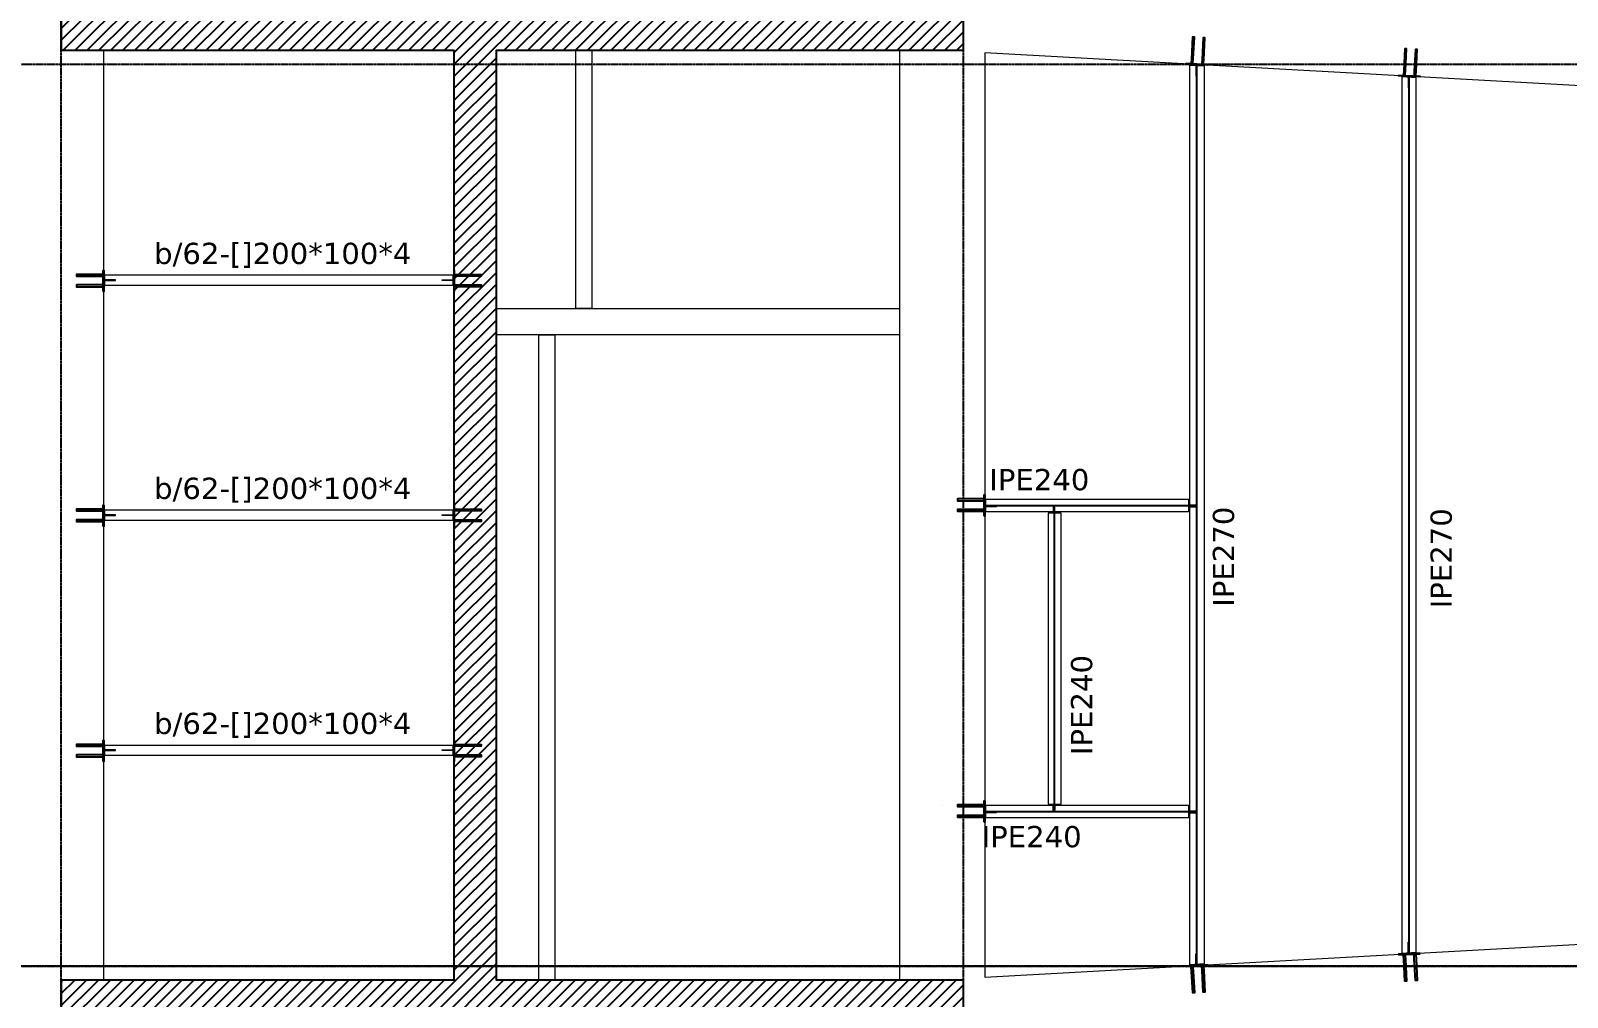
# Model space of a CAD drawing. Header units: millimetres. Extents: x -6598 to 74598, y -11659 to 33736.
# Drawn here: x 8212 to 22690, y 8208 to 17314 of the extents above; entities that cross this region are included whole.
import ezdxf
from ezdxf.enums import TextEntityAlignment as Align

# ---------------------------------------------------------------- set-up
doc = ezdxf.new("R2010")
doc.units = ezdxf.units.MM
doc.header["$LTSCALE"] = 0.95
doc.linetypes.add('DXK_LINE_DOT3', pattern=[5.9187, 2.979, -0.9799, 0.9799, -0.9799])
for name, color, linetype, lineweight in [('E_TEXTO', 3, 'Continuous', 9), ('E_VIGAS', 5, 'Continuous', 9), ('E_VIGAS-3', 5, 'Continuous', 25), ('HCB-VIGAS', 4, 'Continuous', 15), ('HCB_ALMA', 255, 'Continuous', 5), ('HCB_VIGAS', 4, 'Continuous', 15)]:
    doc.layers.add(name, color=color, linetype=linetype, lineweight=lineweight)
for name, color, linetype in [('HCB-ACH_PANT', 253, 'Continuous'), ('HCB-EJES', 1, 'Continuous'), ('HCB-PLATINAS', 5, 'Continuous'), ('HCB_PANTALLAS', 6, 'Continuous')]:
    doc.layers.add(name, color=color, linetype=linetype)
doc.styles.add('VERDANA', font='verdana.ttf')

msp = doc.modelspace()

# ---------------------------------------------------------------- hatches: boundary and pattern name
at = {"layer": 'HCB-ACH_PANT'}
h = msp.add_hatch(dxfattribs=at)
h.set_pattern_fill('ANSI31', color=256, scale=25)
h.set_pattern_definition([(45, (-21179.4, -55448.73), (-56.1266, 56.1266), [])])
h.paths.add_polyline_path([(8500.2, 8370.2), (8500.2, 7870.2), (17000.2, 7870.2), (17000.2, 8370.2), (12600.2, 8370.2), (12600.2, 17130.2), (17000.2, 17130.2), (17000.2, 17630.2), (8500.2, 17630.2), (8500.2, 17130.2), (12200.2, 17130.2), (12200.2, 8370.2)])

# ---------------------------------------------------------------- linework, layer by layer
at = {"layer": 'E_VIGAS', "color": 30, "true_color": 0xf26722}
for p, q in [((12600, 14697.8), (16400, 14697.9)), ((16400, 14447.9), (12600, 14447.8))]:
    msp.add_line(p, q, dxfattribs=at)
for points in [[(8900.9, 8370.2), (8900.9, 17130.2)], [(13500.1, 17127.8), (13500.1, 14697.8), (13350.1, 14697.8), (13350.1, 17127.8)], [(16401.2, 8370.2), (16401.2, 8370.2), (16401.2, 17130.2), (16401.2, 17130.2)], [(17201.2, 8397.2), (25201, 8839.1), (25201, 16663.4), (17201.2, 17106.2), (17201.2, 8397.2)], [(13000.1, 8367.8), (13000, 14447.8), (13150, 14447.8), (13150.1, 8367.8)]]:
    msp.add_lwpolyline(points, dxfattribs=at)
at = {"layer": 'E_VIGAS-3'}
for p, q in [((8899.9, 17132.6), (8899.9, 17130.2)), ((11800, 17130.2), (11800, 17132.6)), ((16800.2, 10018.5), (16800.4, 10018.5))]:
    msp.add_line(p, q, dxfattribs=at)
at = {"layer": 'HCB-EJES', "linetype": 'DXK_LINE_DOT3'}
for p, q in [((8500.1, -5780.2), (8500.1, 31280.5)), ((17000.1, -5780.2), (17000.1, 31280.5)), ((-5098.2, 17000), (73098.4, 17000))]:
    msp.add_line(p, q, dxfattribs=at)
msp.add_lwpolyline([(73098.4, 8500), (-5098.2, 8500), (73098.4, 8500)], dxfattribs=at)
at = {"layer": 'HCB-PLATINAS', "color": 5}
for points in [[(19151.2, 17005.8), (19154.8, 17004.1), (19158.5, 17005.4), (19160.5, 17006.1), (19163.2, 17011.7), (19165.3, 17049.1), (19176.6, 17253.3), (19160.6, 17254.2), (19149.3, 17050), (19147.2, 17012.5), (19149.2, 17006.8)], [(19251.1, 17000.3), (19254.6, 16998.6), (19258.3, 16999.9), (19260.4, 17000.6), (19263, 17006.1), (19265.1, 17043.6), (19276.4, 17247.8), (19260.4, 17248.6), (19249.1, 17044.5), (19247.1, 17007), (19249.1, 17001.2)], [(21151.3, 16895.1), (21154.9, 16893.4), (21158.6, 16894.7), (21160.6, 16895.4), (21163.3, 16901), (21165.4, 16938.4), (21176.7, 17142.6), (21160.7, 17143.5), (21149.4, 16939.3), (21147.3, 16901.8), (21149.3, 16896.1)], [(21251.2, 16889.6), (21254.7, 16887.9), (21258.4, 16889.2), (21260.5, 16889.9), (21263.1, 16895.4), (21265.2, 16932.9), (21276.5, 17137.1), (21260.5, 17137.9), (21249.2, 16933.8), (21247.2, 16896.3), (21249.2, 16890.5)], [(8892.6, 15007.1), (8894.1, 15010.7), (8892.6, 15014.4), (8891.7, 15016.4), (8886.1, 15018.7), (8848.6, 15018.7), (8644.1, 15018.7), (8644.1, 15002.7), (8848.6, 15002.7), (8886.1, 15002.7), (8891.7, 15005.1)], [(8892.6, 14907.1), (8894.1, 14910.7), (8892.6, 14914.4), (8891.7, 14916.4), (8886.1, 14918.7), (8848.6, 14918.7), (8644.1, 14918.7), (8644.1, 14902.7), (8848.6, 14902.7), (8886.1, 14902.7), (8891.7, 14905.1)], [(12207.5, 15007.1), (12206, 15010.7), (12207.5, 15014.4), (12208.4, 15016.4), (12214, 15018.7), (12251.5, 15018.7), (12456, 15018.7), (12456, 15002.7), (12251.5, 15002.7), (12214, 15002.7), (12208.4, 15005.1)], [(12207.5, 14907.1), (12206, 14910.7), (12207.5, 14914.4), (12208.4, 14916.4), (12214, 14918.7), (12251.5, 14918.7), (12456, 14918.7), (12456, 14902.7), (12251.5, 14902.7), (12214, 14902.7), (12208.4, 14905.1)], [(17193.7, 12890.6), (17195.2, 12894.2), (17193.7, 12897.9), (17192.8, 12899.9), (17187.2, 12902.2), (17149.7, 12902.2), (16945.2, 12902.2), (16945.2, 12886.2), (17149.7, 12886.2), (17187.2, 12886.2), (17192.8, 12888.6)], [(8892.6, 12793.7), (8894.1, 12797.3), (8892.6, 12801), (8891.7, 12803), (8886.1, 12805.3), (8848.6, 12805.3), (8644.1, 12805.3), (8644.1, 12789.3), (8848.6, 12789.3), (8886.1, 12789.3), (8891.7, 12791.7)], [(12207.5, 12793.7), (12206, 12797.3), (12207.5, 12801), (12208.3, 12803), (12214, 12805.3), (12251.5, 12805.3), (12456, 12805.3), (12456, 12789.3), (12251.5, 12789.3), (12214, 12789.3), (12208.3, 12791.7)], [(17193.7, 12790.6), (17195.2, 12794.2), (17193.7, 12797.9), (17192.8, 12799.9), (17187.2, 12802.2), (17149.7, 12802.2), (16945.2, 12802.2), (16945.2, 12786.2), (17149.7, 12786.2), (17187.2, 12786.2), (17192.8, 12788.6)], [(8892.6, 12693.7), (8894.1, 12697.3), (8892.6, 12701), (8891.7, 12703), (8886.1, 12705.3), (8848.6, 12705.3), (8644.1, 12705.3), (8644.1, 12689.3), (8848.6, 12689.3), (8886.1, 12689.3), (8891.7, 12691.7)], [(12207.5, 12693.7), (12206, 12697.3), (12207.5, 12701), (12208.3, 12703), (12214, 12705.3), (12251.5, 12705.3), (12456, 12705.3), (12456, 12689.3), (12251.5, 12689.3), (12214, 12689.3), (12208.3, 12691.7)], [(8892.6, 10578.7), (8894.1, 10582.3), (8892.6, 10586), (8891.7, 10588), (8886.1, 10590.3), (8848.6, 10590.3), (8644.1, 10590.3), (8644.1, 10574.3), (8848.6, 10574.3), (8886.1, 10574.3), (8891.7, 10576.7)], [(12207.5, 10578.7), (12206, 10582.3), (12207.5, 10586), (12208.3, 10588), (12214, 10590.3), (12251.5, 10590.3), (12456, 10590.3), (12456, 10574.3), (12251.5, 10574.3), (12214, 10574.3), (12208.3, 10576.7)], [(8892.6, 10478.7), (8894.1, 10482.3), (8892.6, 10486), (8891.7, 10488), (8886.1, 10490.3), (8848.6, 10490.3), (8644.1, 10490.3), (8644.1, 10474.3), (8848.6, 10474.3), (8886.1, 10474.3), (8891.7, 10476.7)], [(12207.5, 10478.7), (12206, 10482.3), (12207.5, 10486), (12208.3, 10488), (12214, 10490.3), (12251.5, 10490.3), (12456, 10490.3), (12456, 10474.3), (12251.5, 10474.3), (12214, 10474.3), (12208.3, 10476.7)], [(17193.7, 10008.4), (17195.2, 10012), (17193.7, 10015.7), (17192.8, 10017.7), (17187.2, 10020), (17149.7, 10020), (16945.2, 10020), (16945.2, 10004), (17149.7, 10004), (17187.2, 10004), (17192.8, 10006.4)], [(17193.7, 9908.4), (17195.2, 9912), (17193.7, 9915.7), (17192.8, 9917.7), (17187.2, 9920), (17149.7, 9920), (16945.2, 9920), (16945.2, 9904), (17149.7, 9904), (17187.2, 9904), (17192.8, 9906.4)], [(21151.2, 8607.8), (21154.7, 8609.5), (21158.4, 8608.2), (21160.5, 8607.5), (21163.1, 8602), (21165.2, 8564.6), (21176.6, 8360.4), (21160.6, 8359.5), (21149.2, 8563.7), (21147.2, 8601.1), (21149.2, 8606.9)], [(21251, 8613.4), (21254.5, 8615.1), (21258.2, 8613.8), (21260.3, 8613.1), (21263, 8607.6), (21265.1, 8570.1), (21276.4, 8365.9), (21260.5, 8365), (21249.1, 8569.2), (21247, 8606.7), (21249, 8612.4)], [(19151.2, 8497.4), (19154.8, 8499.1), (19158.5, 8497.8), (19160.6, 8497.1), (19163.2, 8491.5), (19165.3, 8454.1), (19176.7, 8249.9), (19160.7, 8249), (19149.3, 8453.2), (19147.2, 8490.6), (19149.3, 8496.4)], [(19251.1, 8502.9), (19254.6, 8504.6), (19258.3, 8503.3), (19260.4, 8502.6), (19263.1, 8497.1), (19265.1, 8459.7), (19276.5, 8255.5), (19260.5, 8254.6), (19249.2, 8458.8), (19247.1, 8496.2), (19249.1, 8502)]]:
    msp.add_lwpolyline(points, close=True, dxfattribs=at)
at = {"layer": 'HCB-PLATINAS', "color": 4}
for points in [[(19100.7, 17007.1), (19300.4, 16996.1), (19300.1, 16990.1), (19100.4, 17001.1)], [(21100.8, 16896.4), (21300.5, 16885.3), (21300.2, 16879.4), (21100.5, 16890.4)], [(8894.1, 14856.6), (8894.1, 15056.6), (8900.1, 15056.6), (8900.1, 14856.6)], [(12206, 14856.6), (12206, 15056.6), (12200, 15056.6), (12200, 14856.6)], [(17195.2, 12740.1), (17195.2, 12940.1), (17201.2, 12940.1), (17201.2, 12740.1)], [(8894.1, 12643.2), (8894.1, 12843.2), (8900.1, 12843.2), (8900.1, 12643.2)], [(12206, 12643.2), (12206, 12843.2), (12200, 12843.2), (12200, 12643.2)], [(8894.1, 10428.2), (8894.1, 10628.2), (8900.1, 10628.2), (8900.1, 10428.2)], [(12206, 10428.2), (12206, 10628.2), (12200, 10628.2), (12200, 10428.2)], [(17195.2, 9857.9), (17195.2, 10057.9), (17201.2, 10057.9), (17201.2, 9857.9)], [(21100.7, 8606.5), (21300.4, 8617.7), (21300, 8623.6), (21100.3, 8612.5)], [(19100.8, 8496.1), (19300.5, 8507.2), (19300.1, 8513.2), (19100.4, 8502.1)]]:
    msp.add_lwpolyline(points, close=True, dxfattribs=at)
at = {"layer": 'HCB-VIGAS'}
for points in [[(19132.7, 16989.3), (19267.6, 16981.9), (19267.6, 8521.4), (19132.7, 8513.9)], [(19191, 16996.1), (19191, 16885.6), (19197, 16885.6), (19197, 16995.8)], [(21132.6, 8624.3), (21267.6, 8631.8), (21267.6, 16871.2), (21132.6, 16878.6)], [(21191.1, 16885.4), (21191.1, 16774.9), (21197.1, 16774.9), (21197.1, 16885.1)], [(19122.7, 12780.2), (17211.3, 12780.2), (17211.3, 12900.2), (19122.7, 12900.2)], [(17201.2, 12837), (17201.2, 12831), (17311.2, 12831), (17311.2, 12837)], [(17800.2, 10028.5), (17920.2, 10028.5), (17920.2, 12770.2), (17800.2, 12770.2)], [(17857.1, 12836.5), (17847.1, 12836.5), (17847.1, 12780.2), (17857.1, 12780.2)], [(17857.1, 12770.2), (17863.3, 12770.2), (17863.3, 12826.5), (17857.1, 12826.5)], [(19122.7, 12843.3), (19122.7, 12837.1), (19186.8, 12837.1), (19186.8, 12843.3)], [(19196.8, 12827.1), (19196.8, 12837.1), (19132.7, 12837.1), (19132.7, 12827.1)], [(17211.3, 10018.5), (19122.7, 10018.5), (19122.7, 9898.5), (17211.3, 9898.5)], [(17857.1, 9961.1), (17847.1, 9961.1), (17847.1, 10018.5), (17857.1, 10018.5)], [(17857.1, 10028.5), (17863.3, 10028.5), (17863.3, 9971.1), (17857.1, 9971.1)], [(17201.2, 9954.8), (17201.2, 9948.8), (17311.2, 9948.8), (17311.2, 9954.8)], [(19122.6, 9961.7), (19122.6, 9955.5), (19186.8, 9955.5), (19186.8, 9961.7)], [(19196.8, 9945.5), (19196.8, 9955.5), (19132.6, 9955.5), (19132.6, 9945.5)], [(21191.1, 8617.6), (21191, 8728.1), (21197, 8728.1), (21197, 8617.9)], [(19190.9, 8507.1), (19190.9, 8617.6), (19196.9, 8617.6), (19196.9, 8507.4)]]:
    msp.add_lwpolyline(points, close=True, dxfattribs=at)
for points in [[(21132.7, 8614.3), (21132.7, 8614.4)], [(19132.8, 8503.9), (19132.8, 8504.2)], [(19132.8, 8503.9), (19132.8, 8503.9)]]:
    msp.add_lwpolyline(points, dxfattribs=at)
at = {"layer": 'HCB_ALMA'}
for p, q in [((19196.8, 8521.3), (19196.8, 16989.6)), ((19203.4, 8521.3), (19203.4, 16989.6)), ((21196.8, 8630.8), (21196.8, 16871.9)), ((21203.4, 8630.8), (21203.4, 16871.9)), ((17211.3, 12843.3), (19122.7, 12843.3)), ((17211.3, 12837.1), (19122.7, 12837.1)), ((17857.1, 10028.2), (17857.1, 12770.4)), ((17863.3, 10028.2), (17863.3, 12770.4)), ((17211.3, 9961.6), (19122.6, 9961.6)), ((17211.3, 9955.4), (19122.6, 9955.4))]:
    msp.add_line(p, q, dxfattribs=at)
at = {"layer": 'HCB_PANTALLAS'}
msp.add_lwpolyline([(8500.2, 8370.2), (8500.2, 7870.2), (17000.2, 7870.2), (17000.2, 8370.2), (12600.2, 8370.2), (12600.2, 17130.2), (17000.2, 17130.2), (17000.2, 17630.2), (8500.2, 17630.2), (8500.2, 17130.2), (12200.2, 17130.2), (12200.2, 8370.2)], close=True, dxfattribs=at)
at = {"layer": 'HCB_VIGAS'}
for points in [[(8900.1, 14965.7), (8900.1, 14959.7), (8910.1, 14959.7), (9010.1, 14959.7), (9010.1, 14965.7), (8910.1, 14965.7)], [(12190.2, 14912.7), (8910.3, 14912.7), (8910.3, 15012.7), (12190.2, 15012.7)], [(12200, 14965.7), (12200, 14959.7), (12190, 14959.7), (12090, 14959.7), (12090, 14965.7), (12190, 14965.7)], [(8900.1, 12752.3), (8900.1, 12746.3), (8910.1, 12746.3), (9010.1, 12746.3), (9010.1, 12752.3), (8910.1, 12752.3)], [(12190.2, 12699.3), (8910.3, 12699.3), (8910.3, 12799.3), (12190.2, 12799.3)], [(12200, 12752.3), (12200, 12746.3), (12190, 12746.3), (12090, 12746.3), (12090, 12752.3), (12190, 12752.3)], [(12190.2, 10484.3), (8910.3, 10484.3), (8910.3, 10584.3), (12190.2, 10584.3)], [(8900.1, 10537.3), (8900.1, 10531.3), (8910.1, 10531.3), (9010.1, 10531.3), (9010.1, 10537.3), (8910.1, 10537.3)], [(12200, 10537.3), (12200, 10531.3), (12190, 10531.3), (12090, 10531.3), (12090, 10537.3), (12190, 10537.3)]]:
    msp.add_lwpolyline(points, close=True, dxfattribs=at)

# ---------------------------------------------------------------- texts
at = {"layer": 'E_TEXTO', "style": 'VERDANA'}
for p in [(10587.3, 15116.3), (10587.3, 12902.9), (10587.3, 10687.9)]:
    msp.add_text('b/62-[]200*100*4', height=200, dxfattribs=at).set_placement(p, align=Align.CENTER)
at = {"layer": 'E_TEXTO', "char_height": 200, "width": 1206.139, "attachment_point": 1, "style": 'VERDANA'}
for insert in [(17243.9, 13185), (17171.5, 9821.3)]:
    msp.add_mtext('IPE240', dxfattribs=dict(at, insert=insert))
at = {"layer": 'E_TEXTO', "char_height": 200, "width": 1206.139, "attachment_point": 1, "rotation": 90, "style": 'VERDANA'}
for s, insert in [('IPE270', (19350.7, 11886.8)), ('IPE270', (21401.9, 11872)), ('IPE240', (18013.8, 10489.2))]:
    msp.add_mtext(s, dxfattribs=dict(at, insert=insert))

doc.saveas('drawing.dxf')
